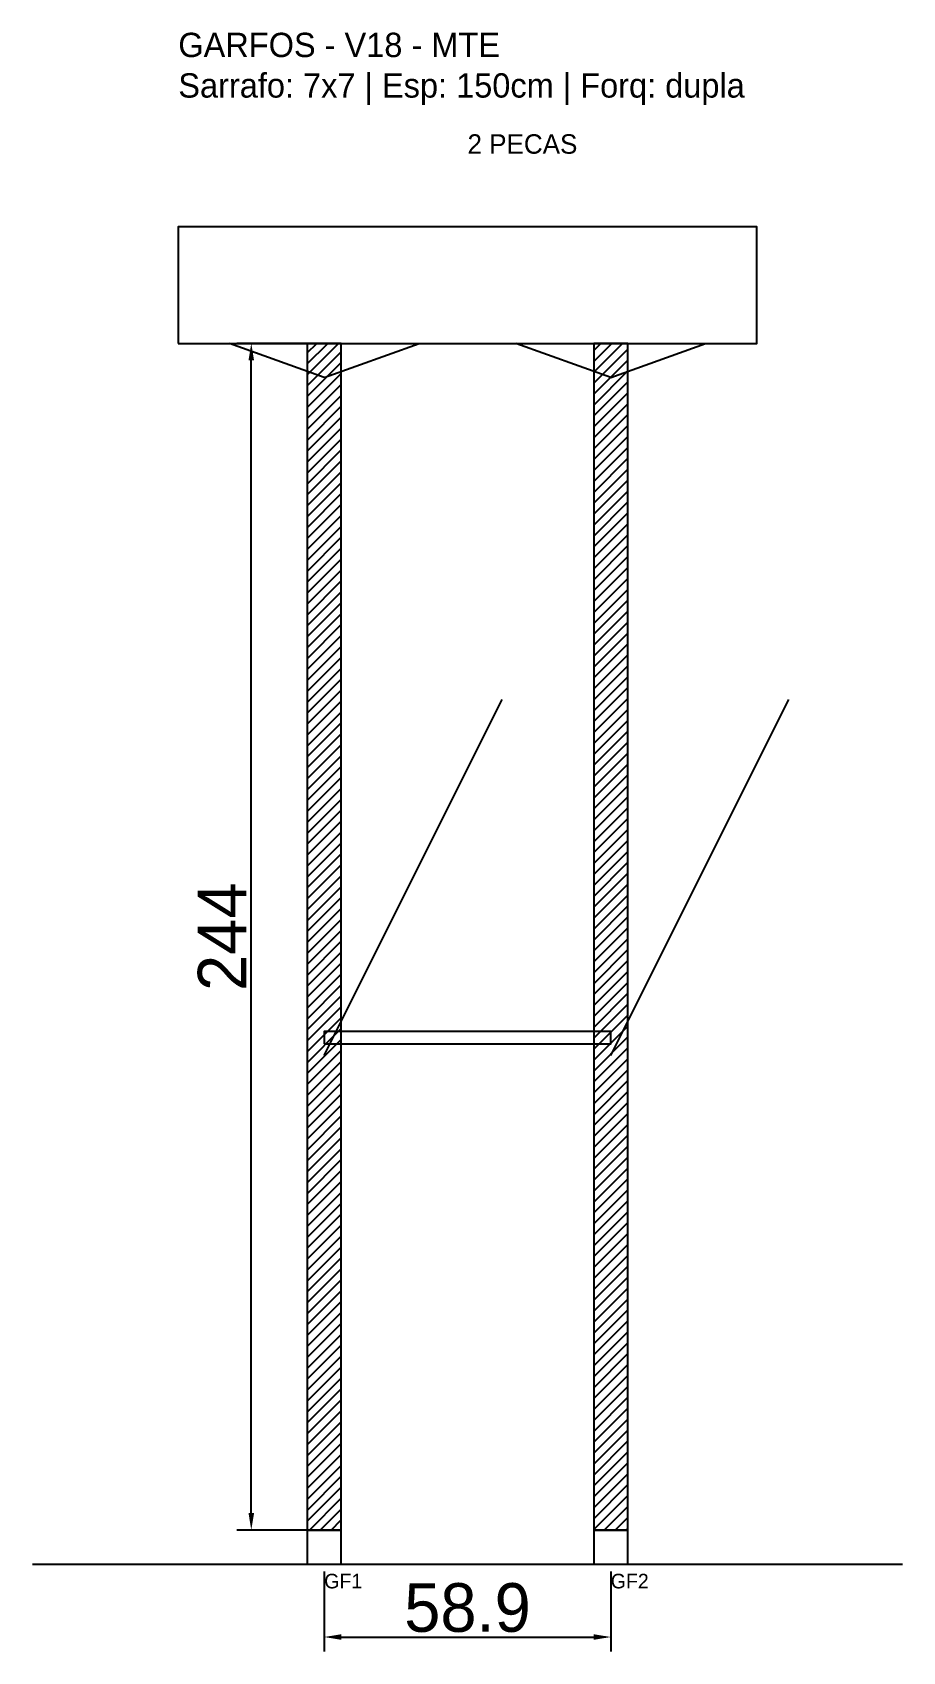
# Model space of a CAD drawing. Header units: metres. Extents: x -30 to 149, y -25 to 308.
import ezdxf

# ---------------------------------------------------------------- set-up
doc = ezdxf.new("R2010")
doc.units = ezdxf.units.M
for name, color, linetype in [('BARRA_ANCORAGEM', 1, 'Continuous'), ('COTA', 241, 'Continuous'), ('GARFOS OK', 3, 'Continuous'), ('NOME DA VIGA', 6, 'Continuous'), ('SARR_7x7', 40, 'Continuous'), ('TIRAS REESCORAMENTO', 252, 'Continuous'), ('VIGAS', 3, 'Continuous')]:
    doc.layers.add(name, color=color, linetype=linetype)
doc.dimstyles.new('EZ DXF', dxfattribs={"dimtxt": 10, "dimasz": 3.5, "dimexe": 3, "dimexo": 1.5, "dimgap": 1, "dimtad": 1, "dimdec": 1, "dimdsep": 46, "dimcen": 2.5, "dimazin": 3, "dimtfac": 1, "dimtmove": 0, "dimatfit": 3})

msp = doc.modelspace()

# ---------------------------------------------------------------- hatches: boundary and pattern name
at = {"layer": 'COTA'}
h = msp.add_hatch(dxfattribs=at)
h.set_pattern_fill('ANSI31', scale=0.5)
h.paths.add_polyline_path([(26.5, 0), (33.5, 0), (33.5, 244), (26.5, 244)])
h = msp.add_hatch(dxfattribs=at)
h.set_pattern_fill('ANSI31', scale=0.5)
h.paths.add_polyline_path([(85.4, 0), (92.4, 0), (92.4, 244), (85.4, 244)])

# ---------------------------------------------------------------- linework, layer by layer
at = {"layer": 'BARRA_ANCORAGEM'}
for p, q in [((30, 97.6), (66.6, 170.8)), ((88.9, 97.6), (125.5, 170.8))]:
    msp.add_line(p, q, dxfattribs=at)
at = {"layer": 'GARFOS OK'}
for p, q in [((30, 237), (10.5, 244)), ((10.5, 244), (49.5, 244)), ((30, 237), (49.5, 244)), ((88.9, 237), (69.4, 244)), ((69.4, 244), (108.4, 244)), ((88.9, 237), (108.4, 244))]:
    msp.add_line(p, q, dxfattribs=at)
at = {"layer": 'GARFOS OK', "linetype": 'CONTINUOUS'}
msp.add_line((-30, -7), (148.9, -7), dxfattribs=at)
at = {"layer": 'GARFOS OK'}
for points in [[(26.5, 0), (33.5, 0), (33.5, 244), (26.5, 244), (26.5, 0)], [(85.4, 0), (92.4, 0), (92.4, 244), (85.4, 244), (85.4, 0)]]:
    msp.add_lwpolyline(points, dxfattribs=at)
at = {"layer": 'SARR_7x7'}
for points in [[(26.5, -7), (33.5, -7), (33.5, 0), (26.5, 0), (26.5, -7)], [(85.4, -7), (92.4, -7), (92.4, 0), (85.4, 0), (85.4, -7)]]:
    msp.add_lwpolyline(points, dxfattribs=at)
at = {"layer": 'TIRAS REESCORAMENTO'}
msp.add_lwpolyline([(30, 100), (88.9, 100), (88.9, 102.5), (30, 102.5), (30, 100)], dxfattribs=at)
at = {"layer": 'VIGAS'}
msp.add_lwpolyline([(0, 244), (118.9, 244), (118.9, 268), (0, 268), (0, 244)], dxfattribs=at)

# ---------------------------------------------------------------- texts
at = {"layer": 'NOME DA VIGA'}
for s, height, p in [('2 PECAS', 4, (59.45, 283)), ('GF1', 3, (30, -12)), ('GF2', 3, (88.9, -12))]:
    msp.add_text(s, height=height, dxfattribs=at).set_placement(p)
at = {"layer": 'NOME DA VIGA', "insert": (0, 293), "char_height": 5, "attachment_point": 7}
msp.add_mtext('GARFOS - V18 - MTE\\PSarrafo: 7x7 | Esp: 150cm | Forq: dupla', dxfattribs=at)

# ---------------------------------------------------------------- dimensions: what is measured, and where the dimension line sits
at = {"layer": 'COTA'}
msp.add_linear_dim(base=(15, 0), p1=(30, 0), p2=(30, 244), angle=90, dimstyle='EZ DXF', dxfattribs=at).render()
msp.add_linear_dim(base=(30, -22), p1=(30, -7), p2=(88.9, -7), dimstyle='EZ DXF', dxfattribs=at).render()

doc.saveas('drawing.dxf')
